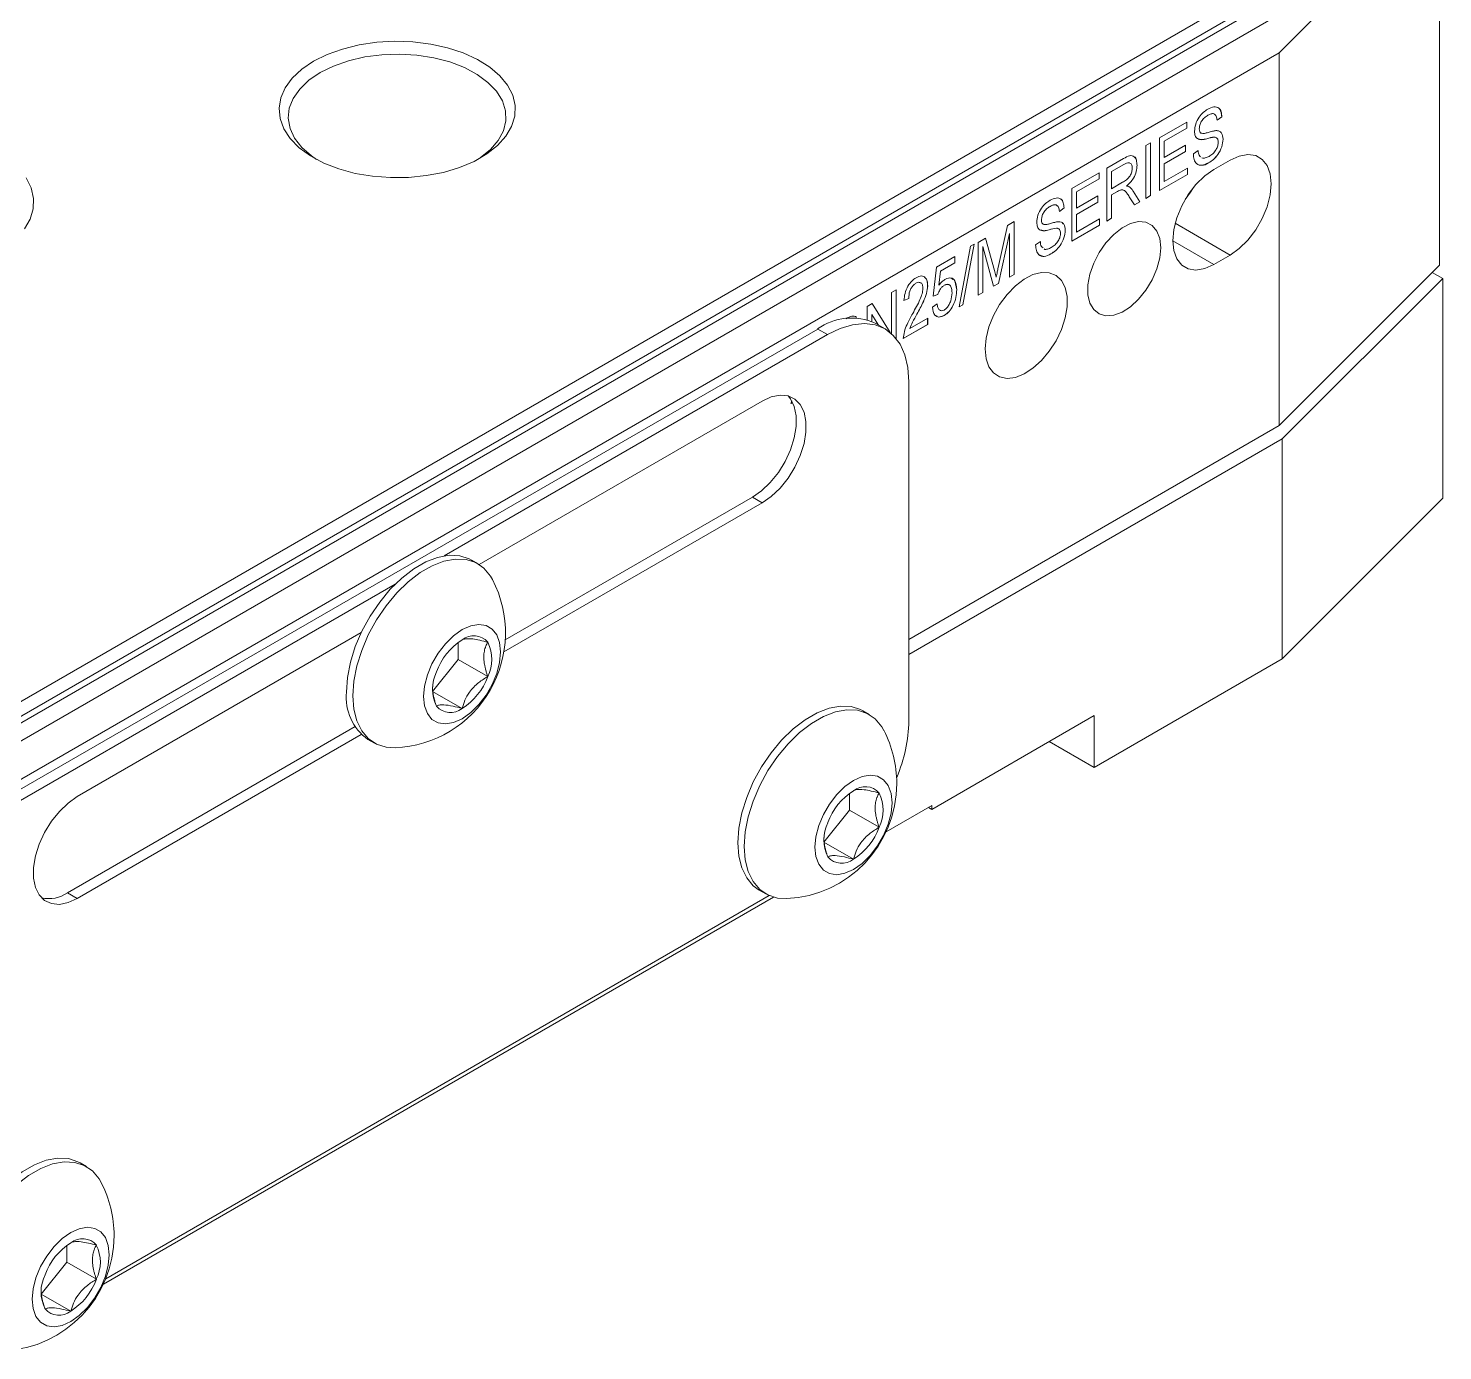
# Model space of a CAD drawing. Header units: millimetres. Extents: x 2 to 278, y 1 to 215.
# Drawn here: x 42.74 to 55.72, y 149.15 to 161.28 of the extents above; entities that cross this region are included whole.
import ezdxf

# ---------------------------------------------------------------- set-up
doc = ezdxf.new("R2010")
doc.units = ezdxf.units.MM

msp = doc.modelspace()

# ---------------------------------------------------------------- linework, layer by layer
at = {"color": 7, "linetype": 'Continuous', "lineweight": 18}
for p, q in [((55.692, 163.105), (55.692, 159.105)), ((36.565, 151.381), (55.167, 162.12)), ((55.051, 161.886), (36.766, 151.33)), ((55.051, 161.886), (54.22, 161.054)), ((38.155, 152.497), (54.152, 161.732)), ((54.22, 161.633), (38.207, 152.389)), ((54.22, 161.573), (38.207, 152.329)), ((54.22, 161.054), (38.207, 151.81)), ((54.22, 157.633), (54.22, 161.054)), ((53.567, 160.48), (53.567, 160.48)), ((53.694, 160.466), (53.65, 160.434)), ((53.694, 160.466), (53.651, 160.434)), ((53.694, 160.466), (53.694, 160.466)), ((53.123, 160.274), (53.373, 160.418)), ((53.373, 160.362), (53.166, 160.243)), ((53.373, 160.362), (53.166, 160.243)), ((53.373, 160.418), (53.373, 160.362)), ((53.373, 160.418), (53.373, 160.362)), ((53.373, 160.362), (53.373, 160.362)), ((53.487, 160.357), (53.487, 160.357)), ((52.997, 160.202), (53.041, 160.227)), ((52.997, 159.718), (52.997, 160.202)), ((53.041, 160.227), (53.041, 159.743)), ((53.041, 160.227), (53.041, 159.743)), ((53.123, 159.79), (53.123, 160.274)), ((53.166, 160.243), (53.166, 160.092)), ((53.166, 160.243), (53.166, 160.092)), ((53.166, 160.243), (53.166, 160.243)), ((53.166, 160.092), (53.362, 160.205)), ((53.362, 160.205), (53.362, 160.148)), ((53.362, 160.205), (53.362, 160.148)), ((53.501, 160.316), (53.501, 160.316)), ((53.557, 160.265), (53.557, 160.265)), ((53.705, 160.261), (53.705, 160.261)), ((52.638, 159.994), (52.792, 160.083)), ((53.362, 160.148), (53.166, 160.035)), ((53.362, 160.148), (53.166, 160.035)), ((53.166, 160.092), (53.166, 160.092)), ((53.362, 160.148), (53.362, 160.148)), ((53.433, 160.126), (53.476, 160.158)), ((53.621, 159.982), (53.771, 160.069)), ((52.317, 159.809), (52.567, 159.953)), ((52.567, 159.953), (52.567, 159.897)), ((52.567, 159.953), (52.567, 159.897)), ((52.638, 159.51), (52.638, 159.994)), ((52.795, 160.028), (52.682, 159.963)), ((52.795, 160.028), (52.682, 159.963)), ((52.682, 159.963), (52.682, 159.806)), ((52.682, 159.963), (52.682, 159.806)), ((52.682, 159.963), (52.682, 159.963)), ((52.795, 160.028), (52.795, 160.028)), ((52.916, 160.021), (52.916, 160.021)), ((53.378, 159.938), (53.123, 159.79)), ((53.378, 159.938), (53.123, 159.79)), ((53.166, 160.035), (53.166, 159.872)), ((53.166, 160.035), (53.166, 159.872)), ((53.166, 160.035), (53.166, 160.035)), ((53.166, 159.872), (53.378, 159.994)), ((53.378, 159.994), (53.378, 159.938)), ((53.378, 159.994), (53.378, 159.938)), ((53.378, 159.938), (53.378, 159.938)), ((53.573, 160.044), (53.573, 160.044)), ((52.317, 159.325), (52.317, 159.809)), ((52.567, 159.897), (52.361, 159.777)), ((52.567, 159.897), (52.361, 159.778)), ((52.567, 159.897), (52.567, 159.897)), ((52.682, 159.806), (52.784, 159.865)), ((52.818, 159.831), (52.818, 159.831)), ((53.166, 159.872), (53.166, 159.872)), ((52.361, 159.778), (52.361, 159.627)), ((52.361, 159.778), (52.361, 159.777)), ((52.361, 159.777), (52.361, 159.627)), ((52.361, 159.627), (52.557, 159.74)), ((52.557, 159.683), (52.361, 159.57)), ((52.557, 159.683), (52.361, 159.57)), ((52.557, 159.74), (52.557, 159.683)), ((52.557, 159.74), (52.557, 159.683)), ((52.557, 159.683), (52.557, 159.683)), ((52.682, 159.806), (52.682, 159.806)), ((52.737, 159.781), (52.682, 159.749)), ((52.737, 159.781), (52.682, 159.749)), ((52.682, 159.749), (52.682, 159.535)), ((52.682, 159.749), (52.682, 159.536)), ((52.682, 159.749), (52.682, 159.749)), ((52.737, 159.781), (52.737, 159.781)), ((52.893, 159.658), (52.845, 159.733)), ((52.882, 159.783), (52.943, 159.686)), ((52.882, 159.783), (52.943, 159.686)), ((52.882, 159.783), (52.882, 159.783)), ((52.943, 159.686), (52.893, 159.658)), ((52.943, 159.686), (52.893, 159.658)), ((52.943, 159.686), (52.943, 159.686)), ((53.041, 159.743), (52.997, 159.718)), ((53.041, 159.743), (52.997, 159.718)), ((53.041, 159.743), (53.041, 159.743)), ((52.119, 159.644), (52.119, 159.644)), ((52.246, 159.63), (52.203, 159.598)), ((52.246, 159.63), (52.203, 159.598)), ((52.246, 159.63), (52.246, 159.63)), ((52.361, 159.627), (52.361, 159.627)), ((52.361, 159.57), (52.361, 159.407)), ((52.361, 159.57), (52.361, 159.407)), ((52.361, 159.57), (52.361, 159.57)), ((51.642, 159.083), (51.728, 159.469)), ((51.728, 159.469), (51.789, 159.504)), ((51.789, 159.504), (51.789, 159.02)), ((51.789, 159.504), (51.789, 159.02)), ((52.039, 159.521), (52.04, 159.521)), ((52.053, 159.48), (52.053, 159.48)), ((52.109, 159.43), (52.109, 159.43)), ((52.257, 159.425), (52.257, 159.425)), ((52.573, 159.473), (52.317, 159.325)), ((52.573, 159.473), (52.317, 159.325)), ((52.361, 159.407), (52.573, 159.529)), ((52.573, 159.529), (52.573, 159.473)), ((52.573, 159.529), (52.573, 159.473)), ((52.573, 159.473), (52.573, 159.473)), ((52.682, 159.536), (52.638, 159.51)), ((52.682, 159.535), (52.638, 159.51)), ((52.682, 159.536), (52.682, 159.535)), ((53.266, 159.489), (53.771, 159.198)), ((51.422, 159.298), (51.317, 158.741)), ((51.422, 159.298), (51.317, 158.741)), ((51.388, 159.279), (51.422, 159.298)), ((51.457, 159.313), (51.525, 159.352)), ((51.457, 158.829), (51.457, 159.313)), ((51.525, 159.352), (51.607, 159.056)), ((51.525, 159.352), (51.607, 159.056)), ((51.746, 159.395), (51.645, 158.937)), ((51.746, 159.395), (51.645, 158.937)), ((51.746, 158.995), (51.746, 159.395)), ((51.746, 159.395), (51.746, 159.395)), ((51.985, 159.29), (52.029, 159.322)), ((52.361, 159.407), (52.361, 159.407)), ((53.244, 159.329), (53.621, 159.111)), ((51.076, 159.086), (51.245, 159.184)), ((51.245, 159.184), (51.245, 159.127)), ((51.245, 159.184), (51.245, 159.127)), ((51.284, 158.722), (51.388, 159.279)), ((51.501, 159.276), (51.501, 158.854)), ((51.6, 158.911), (51.501, 159.276)), ((51.501, 159.276), (51.501, 158.854)), ((51.501, 159.276), (51.501, 159.276)), ((52.125, 159.208), (52.125, 159.208)), ((53.771, 159.198), (53.621, 159.111)), ((51.044, 158.819), (51.076, 159.086)), ((51.113, 159.051), (51.097, 158.922)), ((51.113, 159.051), (51.097, 158.922)), ((51.245, 159.127), (51.113, 159.051)), ((51.245, 159.127), (51.113, 159.051)), ((51.113, 159.051), (51.113, 159.051)), ((51.245, 159.127), (51.245, 159.127)), ((51.607, 159.056), (51.623, 158.994)), ((51.607, 159.056), (51.623, 158.994)), ((51.607, 159.056), (51.607, 159.056)), ((55.692, 159.105), (54.22, 157.633)), ((55.722, 158.984), (55.626, 159.039)), ((50.887, 158.939), (50.887, 158.939)), ((50.994, 158.916), (50.995, 158.916)), ((51.097, 158.922), (51.097, 158.922)), ((51.147, 158.92), (51.147, 158.92)), ((51.215, 158.983), (51.226, 158.974)), ((51.243, 158.962), (51.261, 158.88)), ((51.645, 158.937), (51.6, 158.911)), ((51.645, 158.937), (51.6, 158.911)), ((51.623, 158.994), (51.623, 158.994)), ((51.645, 158.937), (51.645, 158.937)), ((51.789, 159.02), (51.746, 158.995)), ((51.789, 159.02), (51.746, 158.995)), ((51.789, 159.02), (51.789, 159.02)), ((54.249, 157.512), (55.722, 158.984)), ((55.722, 158.984), (55.722, 156.966)), ((50.663, 158.854), (50.706, 158.879)), ((50.663, 158.477), (50.663, 158.854)), ((50.706, 158.879), (50.706, 158.431)), ((50.706, 158.879), (50.706, 158.431)), ((50.82, 158.8), (50.777, 158.781)), ((50.82, 158.8), (50.777, 158.782)), ((50.82, 158.8), (50.82, 158.8)), ((51.087, 158.837), (51.044, 158.819)), ((51.087, 158.837), (51.044, 158.82)), ((51.087, 158.837), (51.087, 158.837)), ((51.261, 158.88), (51.261, 158.88)), ((51.501, 158.854), (51.457, 158.829)), ((51.501, 158.854), (51.457, 158.829)), ((51.501, 158.854), (51.501, 158.854)), ((50.439, 158.725), (50.486, 158.752)), ((50.439, 158.604), (50.439, 158.725)), ((50.483, 158.651), (50.483, 158.588)), ((50.543, 158.555), (50.483, 158.651)), ((50.483, 158.651), (50.483, 158.588)), ((50.483, 158.651), (50.483, 158.651)), ((50.486, 158.752), (50.65, 158.488)), ((50.486, 158.752), (50.65, 158.488)), ((50.896, 158.655), (50.896, 158.655)), ((51.038, 158.719), (51.082, 158.75)), ((51.083, 158.636), (51.07, 158.642)), ((51.146, 158.643), (51.098, 158.629)), ((51.146, 158.643), (51.146, 158.643)), ((51.317, 158.741), (51.284, 158.722)), ((51.317, 158.741), (51.284, 158.722)), ((51.317, 158.741), (51.317, 158.741)), ((42.501, 154.199), (49.985, 158.519)), ((50.074, 158.468), (49.985, 158.519)), ((50.603, 158.52), (50.514, 158.572)), ((50.994, 158.562), (50.771, 158.433)), ((50.995, 158.561), (50.771, 158.433)), ((50.831, 158.524), (50.995, 158.618)), ((50.831, 158.524), (50.831, 158.524)), ((50.994, 158.618), (50.994, 158.562)), ((50.994, 158.562), (50.995, 158.561)), ((50.995, 158.618), (50.995, 158.561)), ((46.557, 156.438), (50.074, 158.468)), ((50.822, 158.036), (50.822, 154.925)), ((49.737, 157.836), (49.747, 157.86)), ((46.878, 156.358), (49.475, 157.858)), ((49.755, 157.846), (49.737, 157.836)), ((49.755, 157.846), (49.737, 157.836)), ((54.22, 157.633), (50.822, 155.672)), ((50.822, 155.533), (54.249, 157.512)), ((54.249, 155.494), (54.249, 157.512)), ((49.386, 156.976), (47.118, 155.667)), ((49.475, 156.925), (49.386, 156.976)), ((55.722, 156.966), (54.249, 155.494)), ((49.475, 156.925), (47.105, 155.556)), ((46.866, 156.366), (46.807, 156.4)), ((42.59, 154.148), (46.107, 156.178)), ((43.189, 154.229), (45.796, 155.734)), ((46.685, 155.488), (46.685, 155.643)), ((46.449, 155.195), (46.685, 155.488)), ((46.685, 155.488), (46.957, 155.331)), ((54.249, 155.494), (52.523, 154.497)), ((46.449, 155.195), (46.721, 155.038)), ((50.458, 154.983), (50.399, 155.017)), ((51.032, 154.112), (52.523, 154.972)), ((52.523, 154.972), (52.523, 154.497)), ((45.739, 154.871), (43.1, 153.347)), ((45.796, 154.8), (43.189, 153.296)), ((45.857, 154.754), (45.916, 154.72)), ((52.111, 154.735), (52.523, 154.497)), ((50.277, 154.105), (50.277, 154.26)), ((50.041, 153.812), (50.277, 154.105)), ((50.277, 154.105), (50.549, 153.948)), ((51.032, 154.147), (50.614, 153.905)), ((51.003, 154.129), (51.032, 154.112)), ((51.032, 154.147), (51.032, 154.112)), ((50.041, 153.812), (50.313, 153.655)), ((43.189, 153.296), (43.1, 153.347)), ((49.541, 153.321), (43.45, 149.805)), ((49.449, 153.371), (49.508, 153.337)), ((49.578, 153.307), (43.429, 149.757)), ((43.273, 150.836), (43.215, 150.869)), ((43.092, 149.958), (43.092, 150.112)), ((42.857, 149.665), (43.092, 149.958)), ((43.092, 149.958), (43.365, 149.801)), ((42.857, 149.665), (43.129, 149.508))]:
    msp.add_line(p, q, dxfattribs=at)
at = {"color": 7, "linetype": 'Continuous', "lineweight": 18, "flags": 128}
for points in [[(45.358, 160.975), (45.484, 161.038), (45.625, 161.088), (45.778, 161.126), (45.939, 161.15), (46.104, 161.159), (46.27, 161.153), (46.433, 161.133), (46.588, 161.099), (46.732, 161.052), (46.862, 160.992), (46.975, 160.922), (47.068, 160.842), (47.139, 160.756), (47.186, 160.664), (47.208, 160.569), (47.205, 160.473), (47.176, 160.378), (47.123, 160.287), (47.047, 160.202), (46.949, 160.125), (46.831, 160.057), (46.697, 160.001), (46.55, 159.956), (46.392, 159.926), (46.229, 159.909), (46.063, 159.908), (45.898, 159.92), (45.739, 159.947), (45.589, 159.988), (45.451, 160.042), (45.329, 160.107), (45.226, 160.182), (45.144, 160.266), (45.085, 160.355), (45.05, 160.449), (45.041, 160.545), (45.057, 160.64), (45.097, 160.733), (45.163, 160.821), (45.25, 160.903), (45.358, 160.975)], [(46.861, 160.073), (46.887, 160.089), (46.981, 160.165), (47.053, 160.248), (47.101, 160.337), (47.123, 160.429), (47.12, 160.522), (47.091, 160.613), (47.037, 160.7), (46.959, 160.782), (46.86, 160.855), (46.742, 160.918), (46.608, 160.969), (46.461, 161.007), (46.305, 161.031), (46.145, 161.041), (45.985, 161.035), (45.828, 161.015), (45.678, 160.98), (45.541, 160.932), (45.418, 160.872)], [(45.418, 160.872), (45.314, 160.801), (45.231, 160.721), (45.17, 160.635), (45.135, 160.545), (45.125, 160.452), (45.142, 160.359), (45.183, 160.27), (45.249, 160.185), (45.338, 160.107), (45.386, 160.074)], [(53.771, 160.069), (53.854, 160.106), (53.934, 160.12), (54.006, 160.11), (54.065, 160.075), (54.11, 160.018), (54.138, 159.942), (54.148, 159.851), (54.138, 159.749), (54.11, 159.64), (54.065, 159.532), (54.006, 159.429), (53.934, 159.335), (53.854, 159.257), (53.771, 159.198)], [(53.621, 159.111), (53.537, 159.074), (53.457, 159.06), (53.386, 159.071), (53.326, 159.105), (53.281, 159.162), (53.253, 159.238), (53.244, 159.329), (53.253, 159.432), (53.281, 159.54), (53.326, 159.648), (53.386, 159.752), (53.457, 159.845), (53.537, 159.923), (53.621, 159.982)], [(42.719, 159.905), (42.766, 159.813), (42.789, 159.718), (42.785, 159.622), (42.757, 159.528), (42.704, 159.437)], [(53.435, 159.818), (53.407, 159.774), (53.358, 159.708)], [(53.133, 159.265), (53.124, 159.349), (53.097, 159.418), (53.054, 159.469), (52.998, 159.498), (52.93, 159.504), (52.856, 159.487), (52.778, 159.447), (52.702, 159.387), (52.63, 159.31), (52.568, 159.22), (52.518, 159.123), (52.483, 159.022), (52.465, 158.924), (52.465, 158.834), (52.483, 158.757), (52.518, 158.697), (52.568, 158.657), (52.63, 158.64), (52.702, 158.645), (52.778, 158.674), (52.856, 158.724), (52.93, 158.793), (52.998, 158.877), (53.054, 158.971), (53.097, 159.071), (53.124, 159.171), (53.133, 159.265)], [(51.522, 158.336), (51.531, 158.434), (51.557, 158.539), (51.599, 158.643), (51.655, 158.744), (51.723, 158.836), (51.799, 158.915), (51.879, 158.976), (51.961, 159.018), (52.039, 159.038), (52.111, 159.036), (52.173, 159.011), (52.223, 158.964), (52.257, 158.899), (52.275, 158.817), (52.275, 158.723), (52.257, 158.621), (52.223, 158.515), (52.173, 158.412), (52.111, 158.315), (52.039, 158.229), (51.961, 158.159), (51.879, 158.107), (51.799, 158.075), (51.723, 158.066), (51.655, 158.08), (51.599, 158.116), (51.557, 158.173), (51.531, 158.247), (51.522, 158.336)], [(50.074, 158.468), (50.191, 158.525), (50.305, 158.559), (50.414, 158.57), (50.514, 158.557), (50.603, 158.52), (50.679, 158.461), (50.741, 158.381), (50.786, 158.282), (50.813, 158.166), (50.822, 158.036)], [(49.713, 157.906), (49.736, 157.878), (49.77, 157.809), (49.788, 157.724), (49.788, 157.626), (49.77, 157.52), (49.736, 157.411), (49.686, 157.304), (49.624, 157.202), (49.55, 157.111), (49.47, 157.035), (49.386, 156.976)], [(49.475, 157.858), (49.559, 157.896), (49.64, 157.912), (49.713, 157.906), (49.776, 157.877), (49.825, 157.827), (49.86, 157.757), (49.877, 157.672), (49.877, 157.574), (49.86, 157.469), (49.825, 157.36), (49.776, 157.252), (49.713, 157.151), (49.64, 157.06), (49.559, 156.983), (49.475, 156.925)], [(46.807, 156.4), (46.787, 156.41), (46.7, 156.438), (46.602, 156.443), (46.497, 156.424), (46.388, 156.382), (46.277, 156.318), (46.167, 156.234), (46.062, 156.131), (45.965, 156.014), (45.877, 155.885), (45.802, 155.747), (45.741, 155.605), (45.697, 155.462), (45.67, 155.322), (45.66, 155.189)], [(47, 156.22), (46.981, 156.253), (46.921, 156.326), (46.846, 156.376), (46.758, 156.405), (46.66, 156.409), (46.555, 156.39), (46.446, 156.348), (46.335, 156.284), (46.226, 156.2), (46.121, 156.098), (46.023, 155.98), (45.936, 155.851), (45.86, 155.714), (45.8, 155.571), (45.755, 155.428), (45.728, 155.288), (45.719, 155.155)], [(46.368, 155.148), (46.376, 155.062), (46.403, 154.991), (46.445, 154.938), (46.501, 154.906), (46.568, 154.896), (46.642, 154.909), (46.721, 154.944), (46.8, 155), (46.875, 155.073), (46.942, 155.16), (46.998, 155.257), (47.04, 155.359), (47.066, 155.46), (47.075, 155.556), (47.066, 155.642), (47.04, 155.713), (46.998, 155.766), (46.942, 155.799), (46.875, 155.809), (46.8, 155.796), (46.721, 155.761), (46.642, 155.705), (46.568, 155.632), (46.501, 155.544), (46.445, 155.447), (46.403, 155.346), (46.376, 155.244), (46.368, 155.148)], [(45.719, 155.155), (45.728, 155.033), (45.755, 154.924), (45.8, 154.833), (45.86, 154.761), (45.936, 154.71), (46.023, 154.682), (46.109, 154.676)], [(50.399, 155.017), (50.379, 155.027), (50.292, 155.055), (50.194, 155.06), (50.089, 155.041), (49.98, 154.999), (49.869, 154.935), (49.759, 154.851), (49.654, 154.748), (49.557, 154.631), (49.469, 154.502), (49.394, 154.364), (49.334, 154.222), (49.289, 154.079), (49.262, 153.939), (49.253, 153.806), (49.262, 153.684), (49.289, 153.575), (49.334, 153.484), (49.394, 153.411), (49.449, 153.371)], [(50.592, 154.837), (50.573, 154.87), (50.513, 154.943), (50.438, 154.993), (50.35, 155.022), (50.252, 155.026), (50.148, 155.007), (50.038, 154.965), (49.927, 154.901), (49.818, 154.817), (49.713, 154.715), (49.615, 154.597), (49.528, 154.468), (49.453, 154.331), (49.392, 154.188), (49.347, 154.045), (49.32, 153.905), (49.311, 153.772), (49.32, 153.65), (49.347, 153.541), (49.392, 153.45), (49.453, 153.378), (49.528, 153.327), (49.615, 153.299), (49.701, 153.293)], [(50.667, 154.173), (50.658, 154.259), (50.632, 154.33), (50.59, 154.383), (50.534, 154.416), (50.467, 154.426), (50.392, 154.413), (50.313, 154.378), (50.235, 154.322), (50.16, 154.249), (50.093, 154.161), (50.037, 154.064), (49.995, 153.963), (49.969, 153.861), (49.96, 153.765), (49.969, 153.679), (49.995, 153.608), (50.037, 153.555), (50.093, 153.523), (50.16, 153.513), (50.235, 153.526), (50.313, 153.561), (50.392, 153.617), (50.467, 153.69), (50.534, 153.777), (50.59, 153.874), (50.632, 153.976), (50.658, 154.077), (50.667, 154.173)], [(43.189, 153.296), (43.105, 153.257), (43.025, 153.241), (42.952, 153.248), (42.889, 153.277), (42.839, 153.327), (42.805, 153.396), (42.787, 153.482), (42.787, 153.579), (42.805, 153.685), (42.839, 153.794), (42.889, 153.901), (42.952, 154.003), (43.025, 154.094), (43.105, 154.17), (43.189, 154.229)], [(43.215, 150.869), (43.195, 150.88), (43.108, 150.908), (43.01, 150.913), (42.905, 150.894), (42.796, 150.852), (42.685, 150.787), (42.575, 150.703), (42.47, 150.601), (42.373, 150.484), (42.285, 150.354), (42.21, 150.217), (42.149, 150.075), (42.105, 149.932), (42.078, 149.792), (42.068, 149.659), (42.078, 149.536), (42.105, 149.428), (42.149, 149.336), (42.21, 149.264), (42.265, 149.224)], [(43.408, 150.69), (43.389, 150.723), (43.329, 150.795), (43.253, 150.846), (43.166, 150.874), (43.068, 150.879), (42.963, 150.86), (42.854, 150.818), (42.743, 150.754), (42.634, 150.67)], [(43.483, 150.026), (43.474, 150.112), (43.448, 150.183), (43.405, 150.236), (43.349, 150.268), (43.282, 150.278), (43.208, 150.265), (43.129, 150.23), (43.05, 150.175), (42.976, 150.101), (42.909, 150.014), (42.853, 149.917), (42.81, 149.815), (42.784, 149.714), (42.775, 149.618), (42.784, 149.532), (42.81, 149.461), (42.853, 149.408), (42.909, 149.375), (42.976, 149.366), (43.05, 149.378), (43.129, 149.414), (43.208, 149.469), (43.282, 149.543), (43.349, 149.63), (43.405, 149.727), (43.448, 149.829), (43.474, 149.93), (43.483, 150.026)]]:
    msp.add_lwpolyline(points, dxfattribs=at)
at = {"color": 7, "linetype": 'Continuous', "lineweight": 18}
for centre, radius, start, end in [((50.294, 158.092), 0.528, 65.3927, 125.9177), ((46.062, 155.733), 1.057, 272.5247, 27.4807), ((47.04, 155.169), 0.591, 122.638, 159.7729), ((46.828, 155.536), 0.169, 40.5328, 129.2482), ((46.643, 155.488), 0.351, 333.4364, 26.5636), ((46.8, 155.216), 0.351, 153.4364, 206.5636), ((46.403, 155.535), 0.591, 302.638, 339.7729), ((46.127, 155.138), 0.469, 173.7855, 234.9023), ((46.614, 155.169), 0.169, 220.5328, 309.2482), ((49.409, 154.958), 1.414, 336.9986, 358.6624), ((49.654, 154.35), 1.057, 0, 27.4807), ((49.654, 154.35), 1.057, 272.5247, 0), ((50.632, 153.786), 0.591, 122.638, 159.7729), ((50.42, 154.152), 0.169, 40.5328, 129.2482), ((50.235, 154.105), 0.351, 333.4364, 26.5636), ((50.392, 153.833), 0.351, 153.4364, 206.5636), ((49.995, 154.152), 0.591, 302.638, 339.7729), ((50.206, 153.786), 0.169, 220.5328, 309.2482), ((42.925, 153.599), 0.306, 258.0996, 304.7297), ((42.47, 150.202), 1.057, 0, 27.4807), ((42.47, 150.202), 1.057, 272.5247, 0), ((43.448, 149.639), 0.591, 122.638, 159.7729), ((43.236, 150.005), 0.169, 40.5328, 129.2482), ((43.05, 149.958), 0.351, 333.4364, 26.5636), ((43.208, 149.686), 0.351, 153.4364, 206.5636), ((42.81, 150.005), 0.591, 302.638, 339.7729), ((43.022, 149.639), 0.169, 220.5328, 309.2482)]:
    msp.add_arc(centre, radius, start, end, dxfattribs=at)
for points, knots in [([(53.444, 160.333), (53.446, 160.354), (53.449, 160.397), (53.482, 160.462), (53.524, 160.509), (53.551, 160.527), (53.565, 160.536)], [0, 0, 0, 0, 0.279697, 0.558854, 0.77913, 1, 1, 1, 1]), ([(53.567, 160.48), (53.556, 160.473), (53.534, 160.459), (53.506, 160.426), (53.49, 160.388), (53.488, 160.367), (53.487, 160.357)], [0, 0, 0, 0, 0.280929, 0.559977, 0.779752, 1, 1, 1, 1]), ([(53.567, 160.48), (53.556, 160.473), (53.534, 160.459), (53.506, 160.426), (53.49, 160.388), (53.488, 160.367), (53.487, 160.357)], [0, 0, 0, 0, 0.280929, 0.559977, 0.779752, 1, 1, 1, 1]), ([(53.565, 160.536), (53.584, 160.545), (53.622, 160.563), (53.667, 160.551), (53.69, 160.514), (53.693, 160.482), (53.694, 160.466)], [0, 0, 0, 0, 0.2801553, 0.5590638, 0.7792847, 1, 1, 1, 1]), ([(53.631, 160.483), (53.628, 160.487), (53.62, 160.498), (53.595, 160.494), (53.576, 160.485), (53.567, 160.48)], [0, 0, 0, 0, 0.218642, 0.608542, 1, 1, 1, 1]), ([(53.651, 160.434), (53.649, 160.447), (53.646, 160.474), (53.625, 160.496), (53.596, 160.495), (53.576, 160.485), (53.567, 160.48)], [0, 0, 0, 0, 0.280757, 0.5593, 0.779211, 1, 1, 1, 1]), ([(53.665, 160.545), (53.665, 160.545), (53.678, 160.542), (53.689, 160.513), (53.692, 160.481), (53.694, 160.466)], [0, 0, 0, 0, 0.017964, 0.508431, 1, 1, 1, 1]), ([(53.557, 160.265), (53.541, 160.261), (53.509, 160.253), (53.47, 160.26), (53.447, 160.29), (53.445, 160.319), (53.444, 160.333)], [0, 0, 0, 0, 0.281142, 0.560056, 0.779862, 1, 1, 1, 1]), ([(53.487, 160.357), (53.488, 160.347), (53.488, 160.33), (53.497, 160.32), (53.501, 160.316)], [0, 0, 0, 0, 0.560374, 1, 1, 1, 1]), ([(53.487, 160.357), (53.488, 160.347), (53.488, 160.33), (53.497, 160.32), (53.501, 160.316)], [0, 0, 0, 0, 0.560374, 1, 1, 1, 1]), ([(53.568, 160.322), (53.581, 160.326), (53.606, 160.334), (53.63, 160.337), (53.64, 160.339)], [0, 0, 0, 0, 0.56013, 1, 1, 1, 1]), ([(53.64, 160.339), (53.651, 160.339), (53.672, 160.338), (53.699, 160.315), (53.703, 160.281), (53.705, 160.261)], [0, 0, 0, 0, 0.280966, 0.561401, 1, 1, 1, 1]), ([(53.68, 160.326), (53.685, 160.323), (53.702, 160.311), (53.703, 160.282), (53.705, 160.261)], [0, 0, 0, 0, 0.25743, 1, 1, 1, 1]), ([(53.557, 160.265), (53.54, 160.261), (53.513, 160.253), (53.491, 160.26), (53.482, 160.263)], [0, 0, 0, 0, 0.5905561, 1, 1, 1, 1]), ([(53.501, 160.316), (53.513, 160.314), (53.533, 160.311), (53.557, 160.319), (53.568, 160.322)], [0, 0, 0, 0, 0.557866, 1, 1, 1, 1]), ([(53.661, 160.234), (53.661, 160.241), (53.66, 160.254), (53.653, 160.269), (53.641, 160.278), (53.609, 160.281), (53.58, 160.272), (53.557, 160.265)], [0, 0, 0, 0, 0.124972, 0.249815, 0.374598, 0.499572, 1, 1, 1, 1]), ([(53.65, 160.27), (53.647, 160.273), (53.64, 160.279), (53.609, 160.28), (53.58, 160.272), (53.557, 160.265)], [0, 0, 0, 0, 0.141328, 0.312916, 1, 1, 1, 1]), ([(53.705, 160.261), (53.703, 160.238), (53.698, 160.191), (53.662, 160.122), (53.618, 160.072), (53.588, 160.053), (53.573, 160.044)], [0, 0, 0, 0, 0.279546, 0.558773, 0.779039, 1, 1, 1, 1]), ([(53.705, 160.261), (53.703, 160.238), (53.698, 160.191), (53.662, 160.122), (53.617, 160.072), (53.588, 160.053), (53.573, 160.044)], [0, 0, 0, 0, 0.279546, 0.558773, 0.779039, 1, 1, 1, 1]), ([(53.577, 160.102), (53.588, 160.11), (53.612, 160.125), (53.641, 160.161), (53.659, 160.201), (53.661, 160.223), (53.661, 160.234)], [0, 0, 0, 0, 0.28085, 0.559959, 0.779767, 1, 1, 1, 1]), ([(52.792, 160.083), (52.811, 160.094), (52.847, 160.115), (52.892, 160.107), (52.913, 160.069), (52.915, 160.037), (52.916, 160.021)], [0, 0, 0, 0, 0.2814723, 0.5582298, 0.7789099, 1, 1, 1, 1]), ([(52.888, 160.1), (52.889, 160.1), (52.902, 160.098), (52.912, 160.067), (52.914, 160.036), (52.916, 160.021)], [0, 0, 0, 0, 0.0309931, 0.5150469, 1, 1, 1, 1]), ([(53.573, 160.044), (53.552, 160.034), (53.51, 160.013), (53.462, 160.029), (53.437, 160.072), (53.434, 160.108), (53.433, 160.126)], [0, 0, 0, 0, 0.2800628, 0.5589268, 0.7791755, 1, 1, 1, 1]), ([(53.476, 160.158), (53.478, 160.141), (53.48, 160.115), (53.495, 160.104), (53.5, 160.1)], [0, 0, 0, 0, 0.646941, 1, 1, 1, 1]), ([(53.476, 160.158), (53.478, 160.141), (53.48, 160.115), (53.495, 160.104), (53.5, 160.1)], [0, 0, 0, 0, 0.646941, 1, 1, 1, 1]), ([(53.511, 160.09), (53.511, 160.09), (53.519, 160.083), (53.543, 160.087), (53.565, 160.097), (53.577, 160.102)], [0, 0, 0, 0, 0.029479, 0.514383, 1, 1, 1, 1]), ([(52.784, 159.865), (52.796, 159.872), (52.82, 159.886), (52.852, 159.921), (52.87, 159.962), (52.871, 159.984), (52.872, 159.996)], [0, 0, 0, 0, 0.281468, 0.559882, 0.779719, 1, 1, 1, 1]), ([(52.847, 160.042), (52.846, 160.042), (52.84, 160.047), (52.82, 160.041), (52.803, 160.033), (52.795, 160.028)], [0, 0, 0, 0, 0.069034, 0.533749, 1, 1, 1, 1]), ([(52.872, 159.996), (52.871, 160.008), (52.869, 160.032), (52.847, 160.046), (52.821, 160.042), (52.804, 160.033), (52.795, 160.028)], [0, 0, 0, 0, 0.279816, 0.558243, 0.778758, 1, 1, 1, 1]), ([(52.916, 160.021), (52.915, 160.002), (52.912, 159.965), (52.888, 159.907), (52.854, 159.861), (52.83, 159.841), (52.818, 159.831)], [0, 0, 0, 0, 0.2801902, 0.5591445, 0.7793137, 1, 1, 1, 1]), ([(52.916, 160.021), (52.915, 160.002), (52.912, 159.965), (52.888, 159.907), (52.854, 159.861), (52.83, 159.841), (52.818, 159.831)], [0, 0, 0, 0, 0.2801902, 0.5591445, 0.7793137, 1, 1, 1, 1]), ([(53.573, 160.044), (53.551, 160.031), (53.526, 160.016), (53.507, 160.023), (53.505, 160.023)], [0, 0, 0, 0, 0.8818, 1, 1, 1, 1]), ([(52.818, 159.831), (52.823, 159.831), (52.833, 159.83), (52.842, 159.826), (52.845, 159.824)], [0, 0, 0, 0, 0.560147, 1, 1, 1, 1]), ([(52.845, 159.824), (52.853, 159.818), (52.866, 159.806), (52.877, 159.79), (52.882, 159.783)], [0, 0, 0, 0, 0.559973, 1, 1, 1, 1]), ([(52.845, 159.824), (52.853, 159.818), (52.866, 159.806), (52.877, 159.79), (52.882, 159.783)], [0, 0, 0, 0, 0.559973, 1, 1, 1, 1]), ([(51.996, 159.497), (51.998, 159.519), (52.001, 159.562), (52.035, 159.626), (52.076, 159.673), (52.104, 159.691), (52.118, 159.7)], [0, 0, 0, 0, 0.279697, 0.558854, 0.77913, 1, 1, 1, 1]), ([(52.118, 159.7), (52.137, 159.709), (52.174, 159.727), (52.219, 159.716), (52.242, 159.679), (52.245, 159.646), (52.246, 159.63)], [0, 0, 0, 0, 0.2801553, 0.5590638, 0.7792847, 1, 1, 1, 1]), ([(52.217, 159.71), (52.217, 159.709), (52.23, 159.706), (52.241, 159.677), (52.245, 159.646), (52.246, 159.63)], [0, 0, 0, 0, 0.0179637, 0.5084313, 1, 1, 1, 1]), ([(52.845, 159.733), (52.838, 159.744), (52.824, 159.765), (52.803, 159.792), (52.772, 159.8), (52.749, 159.788), (52.737, 159.781)], [0, 0, 0, 0, 0.281009, 0.561367, 0.779936, 1, 1, 1, 1]), ([(52.803, 159.786), (52.802, 159.788), (52.794, 159.796), (52.771, 159.8), (52.749, 159.787), (52.737, 159.781)], [0, 0, 0, 0, 0.094912, 0.545913, 1, 1, 1, 1]), ([(52.119, 159.644), (52.108, 159.637), (52.086, 159.623), (52.058, 159.59), (52.042, 159.553), (52.04, 159.532), (52.039, 159.521)], [0, 0, 0, 0, 0.280929, 0.559977, 0.779752, 1, 1, 1, 1]), ([(52.119, 159.644), (52.108, 159.637), (52.086, 159.623), (52.058, 159.59), (52.042, 159.553), (52.04, 159.532), (52.04, 159.521)], [0, 0, 0, 0, 0.280929, 0.559977, 0.779752, 1, 1, 1, 1]), ([(52.183, 159.648), (52.18, 159.651), (52.172, 159.662), (52.148, 159.659), (52.129, 159.649), (52.119, 159.644)], [0, 0, 0, 0, 0.218642, 0.608542, 1, 1, 1, 1]), ([(52.203, 159.598), (52.201, 159.612), (52.198, 159.638), (52.177, 159.66), (52.148, 159.659), (52.129, 159.649), (52.119, 159.644)], [0, 0, 0, 0, 0.280757, 0.5593, 0.779211, 1, 1, 1, 1]), ([(52.109, 159.43), (52.093, 159.426), (52.061, 159.418), (52.022, 159.424), (51.999, 159.454), (51.997, 159.483), (51.996, 159.497)], [0, 0, 0, 0, 0.281142, 0.560056, 0.779862, 1, 1, 1, 1]), ([(52.109, 159.43), (52.093, 159.425), (52.065, 159.417), (52.043, 159.424), (52.034, 159.427)], [0, 0, 0, 0, 0.590556, 1, 1, 1, 1]), ([(52.039, 159.521), (52.04, 159.511), (52.041, 159.494), (52.049, 159.484), (52.053, 159.48)], [0, 0, 0, 0, 0.560374, 1, 1, 1, 1]), ([(52.04, 159.521), (52.04, 159.511), (52.041, 159.494), (52.049, 159.484), (52.053, 159.48)], [0, 0, 0, 0, 0.560374, 1, 1, 1, 1]), ([(52.053, 159.48), (52.065, 159.478), (52.086, 159.476), (52.109, 159.483), (52.12, 159.486)], [0, 0, 0, 0, 0.557866, 1, 1, 1, 1]), ([(52.214, 159.398), (52.213, 159.405), (52.213, 159.419), (52.205, 159.434), (52.193, 159.442), (52.162, 159.445), (52.132, 159.436), (52.109, 159.43)], [0, 0, 0, 0, 0.124972, 0.249815, 0.374598, 0.499572, 1, 1, 1, 1]), ([(52.202, 159.434), (52.199, 159.437), (52.192, 159.443), (52.161, 159.445), (52.132, 159.436), (52.109, 159.43)], [0, 0, 0, 0, 0.141328, 0.312916, 1, 1, 1, 1]), ([(52.12, 159.486), (52.134, 159.49), (52.158, 159.498), (52.182, 159.502), (52.193, 159.503)], [0, 0, 0, 0, 0.56013, 1, 1, 1, 1]), ([(52.257, 159.425), (52.255, 159.402), (52.25, 159.356), (52.215, 159.286), (52.17, 159.237), (52.14, 159.217), (52.125, 159.208)], [0, 0, 0, 0, 0.279546, 0.558773, 0.779039, 1, 1, 1, 1]), ([(52.257, 159.425), (52.255, 159.402), (52.25, 159.356), (52.215, 159.286), (52.17, 159.237), (52.14, 159.218), (52.125, 159.208)], [0, 0, 0, 0, 0.279546, 0.558773, 0.779039, 1, 1, 1, 1]), ([(52.193, 159.503), (52.203, 159.503), (52.224, 159.502), (52.252, 159.479), (52.255, 159.445), (52.257, 159.425)], [0, 0, 0, 0, 0.280966, 0.561401, 1, 1, 1, 1]), ([(52.233, 159.49), (52.237, 159.487), (52.254, 159.475), (52.256, 159.447), (52.257, 159.425)], [0, 0, 0, 0, 0.25743, 1, 1, 1, 1]), ([(52.125, 159.208), (52.104, 159.198), (52.062, 159.178), (52.014, 159.194), (51.989, 159.236), (51.986, 159.272), (51.985, 159.29)], [0, 0, 0, 0, 0.280063, 0.558927, 0.779176, 1, 1, 1, 1]), ([(52.029, 159.322), (52.03, 159.305), (52.032, 159.279), (52.047, 159.268), (52.053, 159.264)], [0, 0, 0, 0, 0.646941, 1, 1, 1, 1]), ([(52.029, 159.322), (52.03, 159.305), (52.032, 159.279), (52.047, 159.268), (52.053, 159.265)], [0, 0, 0, 0, 0.646941, 1, 1, 1, 1]), ([(52.129, 159.267), (52.141, 159.274), (52.164, 159.289), (52.193, 159.325), (52.211, 159.365), (52.213, 159.387), (52.214, 159.398)], [0, 0, 0, 0, 0.28085, 0.559959, 0.779767, 1, 1, 1, 1]), ([(52.125, 159.208), (52.104, 159.197), (52.063, 159.177), (52.034, 159.192), (52.02, 159.199)], [0, 0, 0, 0, 0.5291, 1, 1, 1, 1]), ([(52.063, 159.255), (52.064, 159.254), (52.071, 159.247), (52.095, 159.251), (52.118, 159.261), (52.129, 159.267)], [0, 0, 0, 0, 0.029479, 0.514383, 1, 1, 1, 1]), ([(51.623, 158.994), (51.627, 159.011), (51.633, 159.04), (51.639, 159.07), (51.642, 159.083)], [0, 0, 0, 0, 0.559995, 1, 1, 1, 1]), ([(50.777, 158.781), (50.779, 158.803), (50.783, 158.845), (50.808, 158.91), (50.847, 158.963), (50.875, 158.981), (50.888, 158.99)], [0, 0, 0, 0, 0.28092, 0.560105, 0.779774, 1, 1, 1, 1]), ([(50.887, 158.939), (50.879, 158.934), (50.864, 158.924), (50.844, 158.897), (50.823, 158.854), (50.822, 158.822), (50.82, 158.8)], [0, 0, 0, 0, 0.186999, 0.373859, 0.561031, 1, 1, 1, 1]), ([(50.887, 158.939), (50.879, 158.934), (50.864, 158.924), (50.844, 158.897), (50.823, 158.854), (50.822, 158.822), (50.82, 158.8)], [0, 0, 0, 0, 0.186999, 0.373859, 0.561031, 1, 1, 1, 1]), ([(50.951, 158.892), (50.95, 158.903), (50.949, 158.926), (50.933, 158.945), (50.911, 158.95), (50.895, 158.943), (50.887, 158.939)], [0, 0, 0, 0, 0.280425, 0.559943, 0.779929, 1, 1, 1, 1]), ([(50.923, 158.945), (50.919, 158.946), (50.908, 158.95), (50.895, 158.943), (50.887, 158.939)], [0, 0, 0, 0, 0.3942341, 1, 1, 1, 1]), ([(50.888, 158.99), (50.905, 158.998), (50.939, 159.014), (50.973, 158.994), (50.992, 158.96), (50.994, 158.931), (50.995, 158.916)], [0, 0, 0, 0, 0.279693, 0.558261, 0.779102, 1, 1, 1, 1]), ([(50.995, 158.916), (50.992, 158.892), (50.988, 158.845), (50.95, 158.755), (50.916, 158.693), (50.896, 158.655)], [0, 0, 0, 0, 0.279141, 0.559078, 1, 1, 1, 1]), ([(50.994, 158.916), (50.992, 158.892), (50.988, 158.845), (50.949, 158.755), (50.916, 158.693), (50.896, 158.655)], [0, 0, 0, 0, 0.279141, 0.559078, 1, 1, 1, 1]), ([(50.963, 158.994), (50.966, 158.993), (50.98, 158.987), (50.991, 158.959), (50.993, 158.93), (50.994, 158.916)], [0, 0, 0, 0, 0.1460811, 0.5729859, 1, 1, 1, 1]), ([(51.147, 158.92), (51.14, 158.915), (51.125, 158.905), (51.103, 158.876), (51.093, 158.852), (51.087, 158.837)], [0, 0, 0, 0, 0.280168, 0.560772, 1, 1, 1, 1]), ([(51.147, 158.92), (51.14, 158.915), (51.125, 158.905), (51.103, 158.876), (51.093, 158.852), (51.087, 158.837)], [0, 0, 0, 0, 0.280168, 0.560772, 1, 1, 1, 1]), ([(51.097, 158.922), (51.108, 158.935), (51.128, 158.957), (51.149, 158.971), (51.159, 158.977)], [0, 0, 0, 0, 0.559795, 1, 1, 1, 1]), ([(51.185, 158.925), (51.182, 158.927), (51.171, 158.932), (51.157, 158.925), (51.147, 158.92)], [0, 0, 0, 0, 0.308152, 1, 1, 1, 1]), ([(51.218, 158.852), (51.217, 158.866), (51.216, 158.894), (51.201, 158.922), (51.176, 158.933), (51.157, 158.924), (51.147, 158.92)], [0, 0, 0, 0, 0.2810318, 0.5605861, 0.780389, 1, 1, 1, 1]), ([(51.159, 158.977), (51.176, 158.983), (51.211, 158.995), (51.254, 158.96), (51.259, 158.911), (51.261, 158.88)], [0, 0, 0, 0, 0.278738, 0.559657, 1, 1, 1, 1]), ([(50.857, 158.662), (50.881, 158.704), (50.914, 158.763), (50.945, 158.842), (50.949, 158.875), (50.951, 158.892)], [0, 0, 0, 0, 0.5606052, 0.780638, 1, 1, 1, 1]), ([(51.261, 158.88), (51.26, 158.857), (51.257, 158.81), (51.232, 158.738), (51.193, 158.675), (51.162, 158.654), (51.146, 158.643)], [0, 0, 0, 0, 0.2807335, 0.5608617, 0.7804068, 1, 1, 1, 1]), ([(51.261, 158.88), (51.26, 158.857), (51.257, 158.81), (51.232, 158.738), (51.193, 158.676), (51.162, 158.654), (51.146, 158.643)], [0, 0, 0, 0, 0.2807335, 0.5608617, 0.7804068, 1, 1, 1, 1]), ([(51.146, 158.693), (51.154, 158.699), (51.172, 158.712), (51.192, 158.744), (51.214, 158.792), (51.216, 158.828), (51.218, 158.852)], [0, 0, 0, 0, 0.186402, 0.37334, 0.560627, 1, 1, 1, 1]), ([(50.245, 158.613), (50.264, 158.624), (50.3, 158.645), (50.328, 158.635), (50.341, 158.629)], [0, 0, 0, 0, 0.517317, 1, 1, 1, 1]), ([(50.771, 158.433), (50.774, 158.453), (50.778, 158.495), (50.809, 158.575), (50.839, 158.629), (50.857, 158.662)], [0, 0, 0, 0, 0.278998, 0.559153, 1, 1, 1, 1]), ([(50.896, 158.655), (50.882, 158.631), (50.858, 158.588), (50.839, 158.544), (50.831, 158.524)], [0, 0, 0, 0, 0.560646, 1, 1, 1, 1]), ([(50.896, 158.655), (50.882, 158.631), (50.858, 158.588), (50.839, 158.544), (50.831, 158.524)], [0, 0, 0, 0, 0.560646, 1, 1, 1, 1]), ([(51.146, 158.643), (51.129, 158.636), (51.096, 158.622), (51.05, 158.646), (51.043, 158.691), (51.038, 158.719)], [0, 0, 0, 0, 0.279957, 0.560386, 1, 1, 1, 1]), ([(51.082, 158.75), (51.083, 158.739), (51.087, 158.716), (51.1, 158.693), (51.121, 158.683), (51.137, 158.689), (51.146, 158.693)], [0, 0, 0, 0, 0.281107, 0.561116, 0.780993, 1, 1, 1, 1]), ([(51.082, 158.75), (51.083, 158.739), (51.087, 158.717), (51.098, 158.694), (51.111, 158.69), (51.115, 158.688)], [0, 0, 0, 0, 0.397606, 0.793658, 1, 1, 1, 1]), ([(46.957, 155.645), (46.932, 155.652), (46.882, 155.665), (46.807, 155.679), (46.75, 155.679), (46.73, 155.671), (46.721, 155.667)], [0, 0, 0, 0, 0.216445, 0.440288, 0.751882, 1, 1, 1, 1]), ([(46.957, 155.331), (46.953, 155.342), (46.946, 155.364), (46.938, 155.391), (46.932, 155.417), (46.927, 155.441), (46.922, 155.47), (46.921, 155.493), (46.92, 155.511), (46.921, 155.529), (46.923, 155.551), (46.928, 155.575), (46.933, 155.595), (46.94, 155.612), (46.947, 155.628), (46.954, 155.64), (46.957, 155.645)], [0, 0, 0, 0, 0.090104, 0.180412, 0.220442, 0.300883, 0.382267, 0.464712, 0.506234, 0.547616, 0.63098, 0.715576, 0.801326, 0.844454, 0.922158, 1, 1, 1, 1]), ([(46.721, 155.038), (46.729, 155.063), (46.744, 155.114), (46.791, 155.198), (46.865, 155.274), (46.929, 155.314), (46.957, 155.331)], [0, 0, 0, 0, 0.216445, 0.440288, 0.751882, 1, 1, 1, 1]), ([(46.449, 155.237), (46.449, 155.229), (46.449, 155.212), (46.453, 155.184), (46.458, 155.155), (46.464, 155.13), (46.471, 155.103), (46.478, 155.081), (46.484, 155.065), (46.485, 155.059)], [0, 0, 0, 0, 0.147262, 0.308909, 0.473197, 0.639147, 0.729176, 0.909608, 1, 1, 1, 1]), ([(46.485, 155.059), (46.493, 155.063), (46.509, 155.07), (46.555, 155.073), (46.629, 155.062), (46.693, 155.045), (46.721, 155.038)], [0, 0, 0, 0, 0.216445, 0.440288, 0.751882, 1, 1, 1, 1]), ([(50.549, 154.262), (50.524, 154.269), (50.474, 154.282), (50.399, 154.296), (50.342, 154.296), (50.322, 154.288), (50.313, 154.284)], [0, 0, 0, 0, 0.216445, 0.440288, 0.751882, 1, 1, 1, 1]), ([(50.549, 153.948), (50.547, 153.953), (50.542, 153.967), (50.536, 153.986), (50.53, 154.011), (50.523, 154.036), (50.517, 154.066), (50.513, 154.096), (50.512, 154.124), (50.513, 154.15), (50.516, 154.175), (50.521, 154.198), (50.527, 154.217), (50.535, 154.235), (50.541, 154.249), (50.547, 154.259), (50.549, 154.262)], [0, 0, 0, 0, 0.038842, 0.116612, 0.155556, 0.238678, 0.322536, 0.407647, 0.493762, 0.57363, 0.654453, 0.736598, 0.819573, 0.864588, 0.954804, 1, 1, 1, 1]), ([(50.041, 153.854), (50.041, 153.854), (50.041, 153.848), (50.042, 153.834), (50.044, 153.81), (50.048, 153.78), (50.054, 153.754), (50.061, 153.729), (50.068, 153.705), (50.074, 153.686), (50.078, 153.676)], [0, 0, 0, 0, 0.012474, 0.095238, 0.261963, 0.431156, 0.602654, 0.68891, 0.844316, 1, 1, 1, 1]), ([(50.313, 153.655), (50.321, 153.68), (50.336, 153.731), (50.383, 153.815), (50.457, 153.891), (50.521, 153.931), (50.549, 153.948)], [0, 0, 0, 0, 0.2164446, 0.4402884, 0.7518824, 1, 1, 1, 1]), ([(50.078, 153.676), (50.085, 153.68), (50.101, 153.687), (50.147, 153.69), (50.221, 153.679), (50.285, 153.662), (50.313, 153.655)], [0, 0, 0, 0, 0.2164446, 0.4402884, 0.7518824, 1, 1, 1, 1]), ([(43.365, 150.115), (43.34, 150.122), (43.29, 150.134), (43.214, 150.148), (43.158, 150.149), (43.138, 150.14), (43.129, 150.136)], [0, 0, 0, 0, 0.216445, 0.440288, 0.751882, 1, 1, 1, 1]), ([(43.365, 149.801), (43.363, 149.806), (43.358, 149.82), (43.352, 149.839), (43.345, 149.863), (43.339, 149.888), (43.333, 149.918), (43.329, 149.948), (43.328, 149.977), (43.329, 150.003), (43.332, 150.028), (43.337, 150.051), (43.343, 150.069), (43.35, 150.087), (43.357, 150.102), (43.363, 150.112), (43.365, 150.115)], [0, 0, 0, 0, 0.038842, 0.116612, 0.155556, 0.238678, 0.322536, 0.407647, 0.493762, 0.57363, 0.654453, 0.736598, 0.819573, 0.864588, 0.954804, 1, 1, 1, 1]), ([(42.857, 149.707), (42.857, 149.706), (42.857, 149.701), (42.857, 149.686), (42.859, 149.662), (42.864, 149.632), (42.87, 149.607), (42.877, 149.582), (42.884, 149.557), (42.89, 149.538), (42.893, 149.529)], [0, 0, 0, 0, 0.012474, 0.095238, 0.261963, 0.431156, 0.602654, 0.68891, 0.844316, 1, 1, 1, 1]), ([(43.129, 149.508), (43.137, 149.533), (43.152, 149.584), (43.199, 149.668), (43.273, 149.744), (43.336, 149.783), (43.365, 149.801)], [0, 0, 0, 0, 0.216445, 0.440288, 0.751882, 1, 1, 1, 1]), ([(42.893, 149.529), (42.901, 149.532), (42.916, 149.539), (42.963, 149.542), (43.037, 149.531), (43.101, 149.515), (43.129, 149.508)], [0, 0, 0, 0, 0.216445, 0.440288, 0.751882, 1, 1, 1, 1])]:
    msp.add_open_spline(points, degree=3, knots=knots, dxfattribs=at)

doc.saveas('drawing.dxf')
